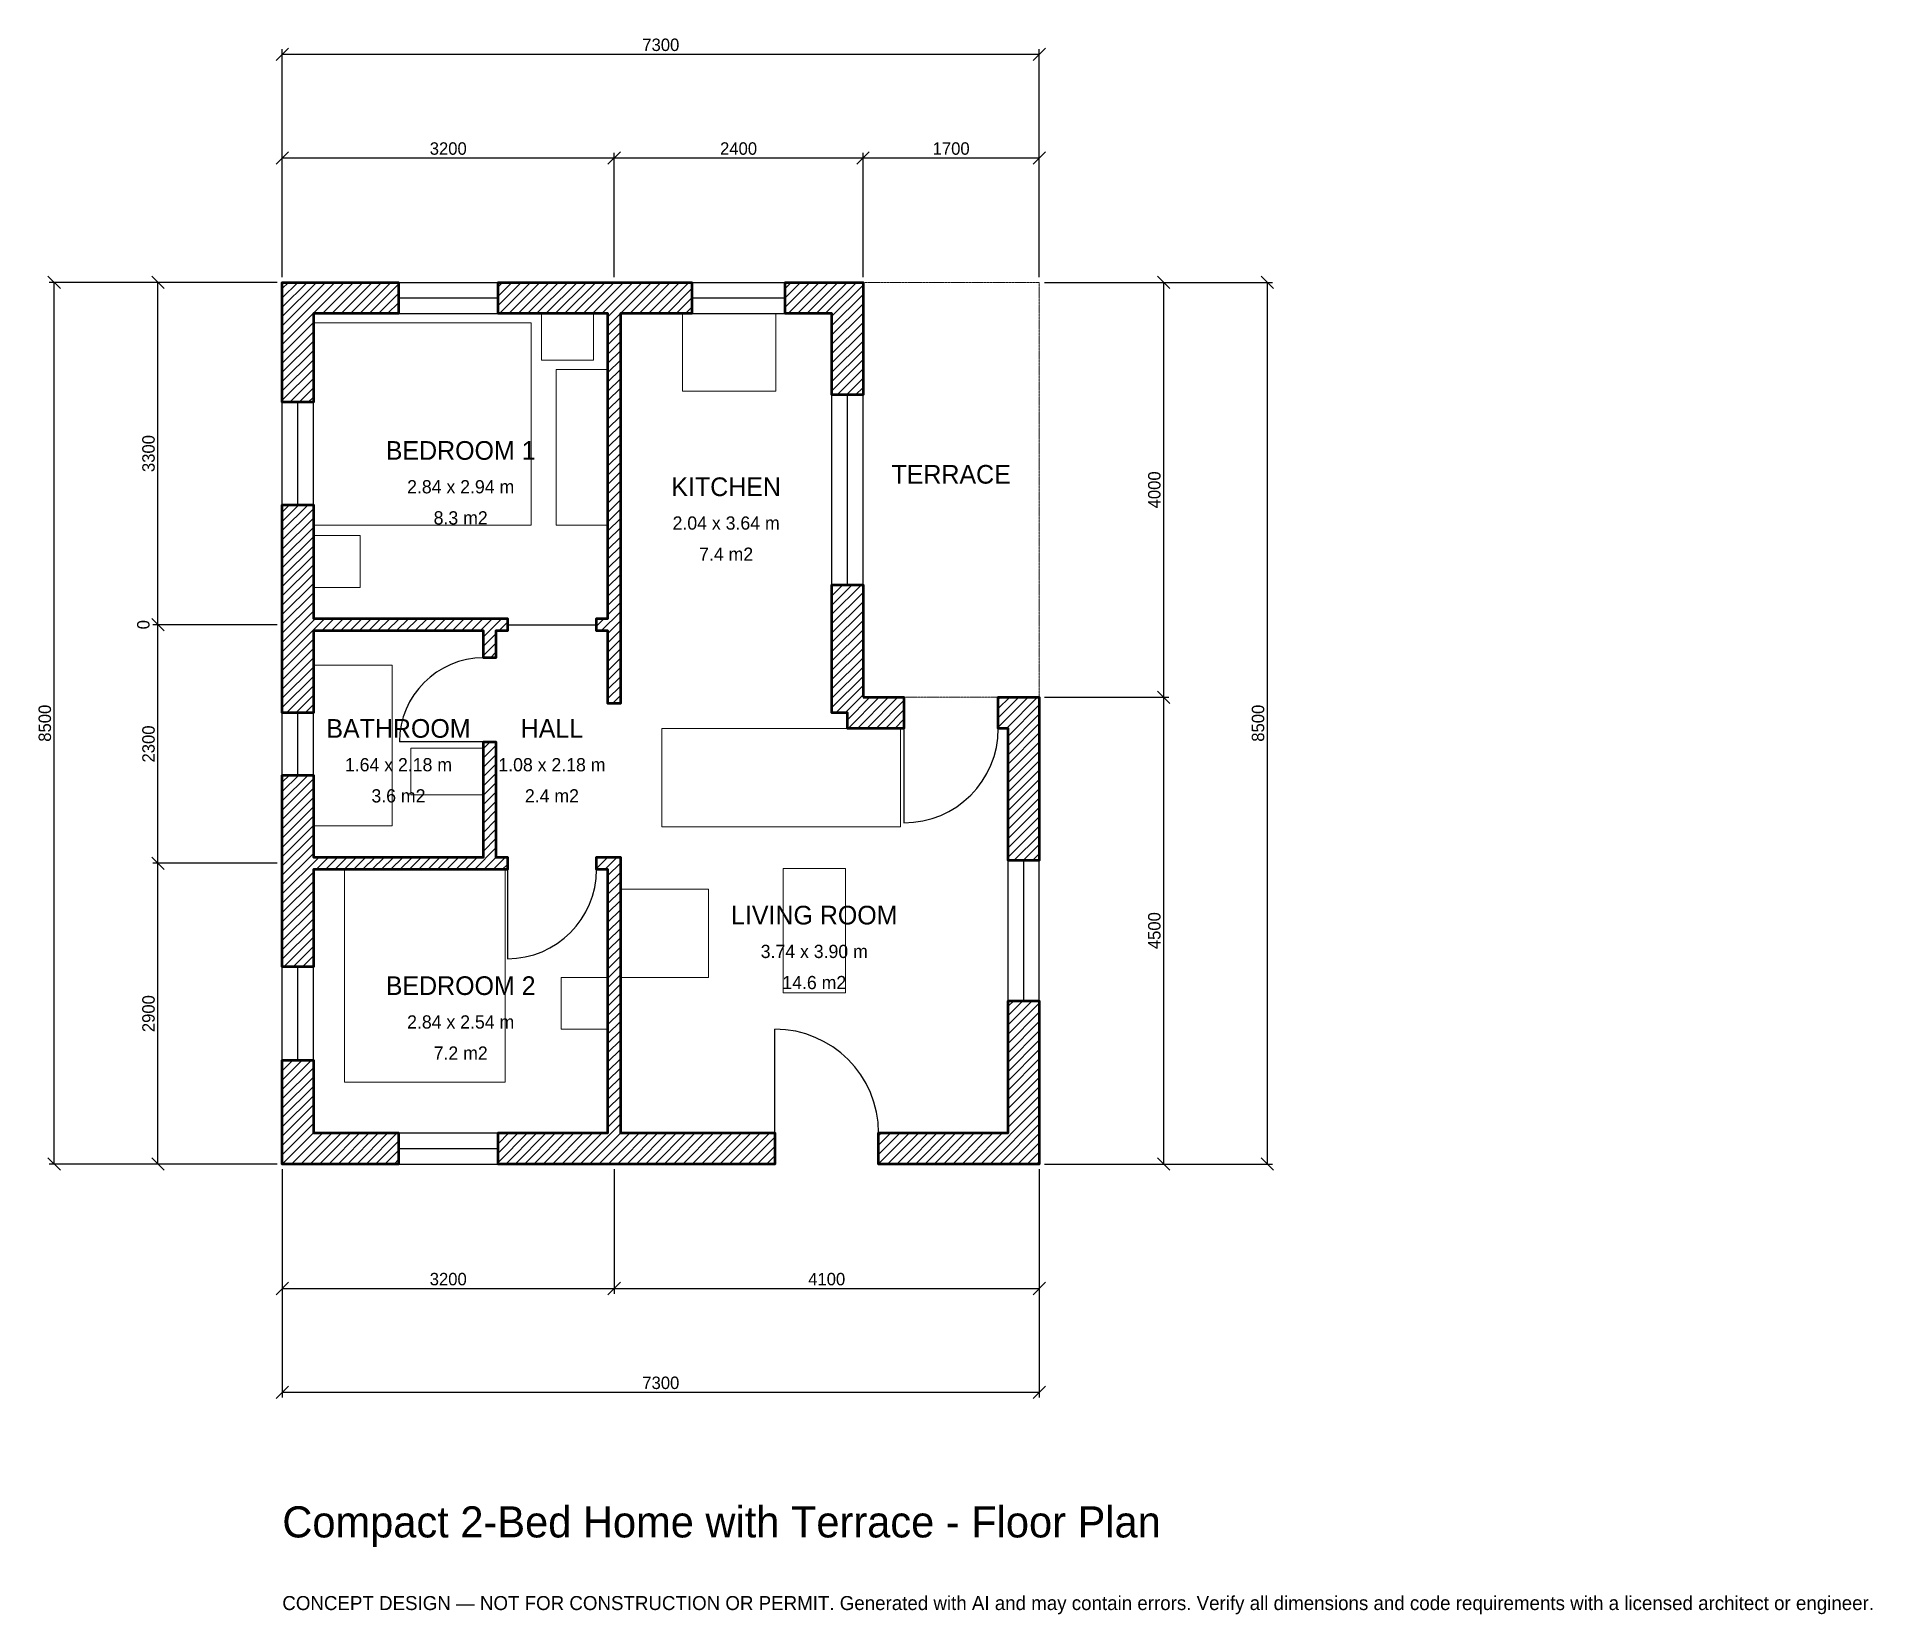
# Model space of a CAD drawing. Header units: millimetres. Extents: x -2369 to 15333, y -4341 to 10869.
import ezdxf
from ezdxf.enums import TextEntityAlignment as Align

# ---------------------------------------------------------------- set-up
doc = ezdxf.new("R2010")
doc.units = ezdxf.units.MM
doc.linetypes.add('DASHED', pattern=[1.524, 1.27, -0.254])
for name, color, linetype, lineweight in [('A-ANNO-DIMS', 1, 'Continuous', 13), ('A-ANNO-TEXT', 7, 'Continuous', 18), ('A-AREA-IDEN', 7, 'Continuous', 18), ('A-DOOR', 2, 'Continuous', 25), ('A-FLOR-FIXT', 9, 'Continuous', 13), ('A-FURN', 9, 'Continuous', 13), ('A-GLAZ', 4, 'Continuous', 25), ('A-SITE-PAVE', 8, 'Continuous', 13), ('A-WALL', 7, 'Continuous', 50), ('A-WALL-PATT', 8, 'Continuous', 13)]:
    doc.layers.add(name, color=color, linetype=linetype, lineweight=lineweight)
doc.dimstyles.new('PLAN', dxfattribs={"dimtxt": 120, "dimasz": 80, "dimexe": 50, "dimexo": 50, "dimgap": 30, "dimtad": 1, "dimdec": 0, "dimtsz": 60, "dimcen": 2.5, "dimclrd": 1, "dimclre": 1, "dimazin": 3, "dimtfac": 1, "dimtmove": 0, "dimatfit": 3})

msp = doc.modelspace()

# ---------------------------------------------------------------- hatches: boundary and pattern name
at = {"layer": 'A-WALL-PATT'}
h = msp.add_hatch(dxfattribs=at)
h.set_pattern_fill('ANSI31', color=8, scale=20)
h.paths.add_polyline_path([(-0.001, 0), (-0.001, 300), (0, 300), (0, 1000), (300, 1000), (300, 300), (1120, 300), (1120, 0), (300, 0), (300, -0.001), (0, -0.001), (0, 0), (-0.001, 0)])
h.paths.add_polyline_path([(0, 2750), (0, 2840), (-0.001, 2840), (-0.001, 2960), (0, 2960), (0, 3050), (0, 3750), (300, 3750), (300, 3050), (300, 2960), (1940, 2960), (1940, 4070), (2060, 4070), (2060, 2960), (2170, 2960), (2170, 2840), (2060, 2840), (1940, 2840), (300, 2840), (300, 2750), (300, 1900), (0, 1900), (0, 2750)])
h.paths.add_polyline_path([(0, 5050), (0, 5140), (-0.001, 5140), (-0.001, 5260), (0, 5260), (0, 5350), (0, 6355), (300, 6355), (300, 5350), (300, 5260), (1940, 5260), (2060, 5260), (2170, 5260), (2170, 5140), (2060, 5140), (2060, 4880), (1940, 4880), (1940, 5140), (300, 5140), (300, 5050), (300, 4350), (0, 4350), (0, 5050)])
h.paths.add_polyline_path([(0, 8200), (-0.001, 8200), (-0.001, 8500), (0, 8500), (0, 8500.001), (300, 8500.001), (300, 8500), (1120, 8500), (1120, 8200), (300, 8200), (300, 7345), (0, 7345), (0, 8200)])
h.paths.add_polyline_path([(3050, 8500), (3140, 8500), (3140, 8500.001), (3260, 8500.001), (3260, 8500), (3350, 8500), (3950, 8500), (3950, 8200), (3350, 8200), (3260, 8200), (3260, 5260), (3260, 5140), (3260, 5140), (3260, 4440), (3140, 4440), (3140, 5140), (3030, 5140), (3030, 5260), (3140, 5260), (3140, 8200), (3050, 8200), (2080, 8200), (2080, 8500), (3050, 8500)])
h.paths.add_polyline_path([(5300, 8500), (5300, 8500.001), (5600, 8500.001), (5600, 8500), (5600.001, 8500), (5600.001, 8200), (5600, 8200), (5600, 7415), (5300, 7415), (5300, 8200), (4850, 8200), (4850, 8500), (5300, 8500)])
h.paths.add_polyline_path([(5600, 4500), (5995, 4500), (5995, 4200), (5450, 4200), (5450, 4350), (5300, 4350), (5300, 5585), (5600, 5585), (5600, 4500)])
h.paths.add_polyline_path([(7000, 4500), (7000, 4500.001), (7300, 4500.001), (7300, 4500), (7300.001, 4500), (7300.001, 4200), (7300, 4200), (7300, 2925), (7000, 2925), (7000, 4200), (6905, 4200), (6905, 4500), (7000, 4500)])
h.paths.add_polyline_path([(7300, 300), (7300.001, 300), (7300.001, 0), (7300, 0), (7300, -0.001), (7000, -0.001), (7000, 0), (5750, 0), (5750, 300), (7000, 300), (7000, 1575), (7300, 1575), (7300, 300)])
h.paths.add_polyline_path([(3350, 0), (3260, 0), (3260, -0.001), (3140, -0.001), (3140, 0), (3050, 0), (2080, 0), (2080, 300), (3050, 300), (3140, 300), (3140, 2840), (3030, 2840), (3030, 2960), (3140, 2960), (3260, 2960), (3260, 2840), (3260, 300), (3350, 300), (4750, 300), (4750, 0), (3350, 0)])

# ---------------------------------------------------------------- linework, layer by layer
at = {"layer": 'A-DOOR'}
for p, q in [((2170, 5200), (3030, 5200)), ((5995, 4200), (5995, 3290)), ((1940, 4070), (1130, 4070)), ((2170, 2840), (2170, 1980)), ((4750, 300), (4750, 1300))]:
    msp.add_line(p, q, dxfattribs=at)
for centre, radius, start, end in [((1940, 4070), 810, 90, 180), ((5995, 4200), 910, 270, 360), ((2170, 2840), 860, 270, 360), ((4750, 300), 1000, 0, 90)]:
    msp.add_arc(centre, radius, start, end, dxfattribs=at)
at = {"layer": 'A-FLOR-FIXT'}
for points in [[(300, 3260), (1060, 3260), (1060, 4810), (300, 4810)], [(1240, 3560), (1940, 3560), (1940, 4010), (1240, 4010)]]:
    msp.add_lwpolyline(points, close=True, dxfattribs=at)
at = {"layer": 'A-FURN'}
for points in [[(2500, 7750), (3000, 7750), (3000, 8200), (2500, 8200)], [(3860, 7450), (4760, 7450), (4760, 8200), (3860, 8200)], [(300, 6160), (2400, 6160), (2400, 8110), (300, 8110)], [(2640, 6160), (3140, 6160), (3140, 7660), (2640, 7660)], [(300, 5560), (750, 5560), (750, 6060), (300, 6060)], [(3660, 3250), (5960, 3250), (5960, 4200), (3660, 4200)], [(600, 790), (2150, 790), (2150, 2840), (600, 2840)], [(4830, 1650), (5430, 1650), (5430, 2850), (4830, 2850)], [(3260, 1800), (4110, 1800), (4110, 2650), (3260, 2650)], [(2690, 1300), (3140, 1300), (3140, 1800), (2690, 1800)]]:
    msp.add_lwpolyline(points, close=True, dxfattribs=at)
at = {"layer": 'A-GLAZ'}
for p, q in [((1120, 8500), (2080, 8500)), ((3950, 8500), (4850, 8500)), ((1120, 8350), (2080, 8350)), ((3950, 8350), (4850, 8350)), ((1120, 8200), (2080, 8200)), ((3950, 8200), (4850, 8200)), ((0, 6355), (0, 7345)), ((150, 6355), (150, 7345)), ((300, 6355), (300, 7345)), ((5300, 5585), (5300, 7415)), ((5450, 5585), (5450, 7415)), ((5600, 5585), (5600, 7415)), ((0, 3750), (0, 4350)), ((150, 3750), (150, 4350)), ((300, 3750), (300, 4350)), ((7000, 1575), (7000, 2925)), ((7150, 1575), (7150, 2925)), ((7300, 1575), (7300, 2925)), ((0, 1000), (0, 1900)), ((150, 1000), (150, 1900)), ((300, 1000), (300, 1900)), ((1120, 300), (2080, 300)), ((1120, 150), (2080, 150)), ((1120, 0), (2080, 0))]:
    msp.add_line(p, q, dxfattribs=at)
at = {"layer": 'A-SITE-PAVE', "linetype": 'DASHED'}
msp.add_lwpolyline([(5600, 4500), (7300, 4500), (7300, 8500), (5600, 8500)], close=True, dxfattribs=at)
at = {"layer": 'A-WALL'}
for points in [[(0, 8200), (-0.001, 8200), (-0.001, 8500), (0, 8500), (0, 8500.001), (300, 8500.001), (300, 8500), (1120, 8500), (1120, 8200), (300, 8200), (300, 7345), (0, 7345), (0, 8200)], [(3050, 8500), (3140, 8500), (3140, 8500.001), (3260, 8500.001), (3260, 8500), (3350, 8500), (3950, 8500), (3950, 8200), (3350, 8200), (3260, 8200), (3260, 5260), (3260, 5140), (3260, 5140), (3260, 4440), (3140, 4440), (3140, 5140), (3030, 5140), (3030, 5260), (3140, 5260), (3140, 8200), (3050, 8200), (2080, 8200), (2080, 8500), (3050, 8500)], [(5300, 8500), (5300, 8500.001), (5600, 8500.001), (5600, 8500), (5600.001, 8500), (5600.001, 8200), (5600, 8200), (5600, 7415), (5300, 7415), (5300, 8200), (4850, 8200), (4850, 8500), (5300, 8500)], [(0, 5050), (0, 5140), (-0.001, 5140), (-0.001, 5260), (0, 5260), (0, 5350), (0, 6355), (300, 6355), (300, 5350), (300, 5260), (1940, 5260), (2060, 5260), (2170, 5260), (2170, 5140), (2060, 5140), (2060, 4880), (1940, 4880), (1940, 5140), (300, 5140), (300, 5050), (300, 4350), (0, 4350), (0, 5050)], [(5600, 4500), (5995, 4500), (5995, 4200), (5450, 4200), (5450, 4350), (5300, 4350), (5300, 5585), (5600, 5585), (5600, 4500)], [(7000, 4500), (7000, 4500.001), (7300, 4500.001), (7300, 4500), (7300.001, 4500), (7300.001, 4200), (7300, 4200), (7300, 2925), (7000, 2925), (7000, 4200), (6905, 4200), (6905, 4500), (7000, 4500)], [(0, 2750), (0, 2840), (-0.001, 2840), (-0.001, 2960), (0, 2960), (0, 3050), (0, 3750), (300, 3750), (300, 3050), (300, 2960), (1940, 2960), (1940, 4070), (2060, 4070), (2060, 2960), (2170, 2960), (2170, 2840), (2060, 2840), (1940, 2840), (300, 2840), (300, 2750), (300, 1900), (0, 1900), (0, 2750)], [(3350, 0), (3260, 0), (3260, -0.001), (3140, -0.001), (3140, 0), (3050, 0), (2080, 0), (2080, 300), (3050, 300), (3140, 300), (3140, 2840), (3030, 2840), (3030, 2960), (3140, 2960), (3260, 2960), (3260, 2840), (3260, 300), (3350, 300), (4750, 300), (4750, 0), (3350, 0)], [(7300, 300), (7300.001, 300), (7300.001, 0), (7300, 0), (7300, -0.001), (7000, -0.001), (7000, 0), (5750, 0), (5750, 300), (7000, 300), (7000, 1575), (7300, 1575), (7300, 300)], [(-0.001, 0), (-0.001, 300), (0, 300), (0, 1000), (300, 1000), (300, 300), (1120, 300), (1120, 0), (300, 0), (300, -0.001), (0, -0.001), (0, 0), (-0.001, 0)]]:
    msp.add_lwpolyline(points, close=True, dxfattribs=at)

# ---------------------------------------------------------------- texts
at = {"layer": 'A-ANNO-TEXT'}
for s, height, p in [('Compact 2-Bed Home with Terrace - Floor Plan', 300, (0, -3600)), ('CONCEPT DESIGN — NOT FOR CONSTRUCTION OR PERMIT. Generated with AI and may contain errors. Verify all dimensions and code requirements with a licensed architect or engineer.', 135, (0, -4300))]:
    msp.add_text(s, height=height, dxfattribs=at).set_placement(p)
at = {"layer": 'A-AREA-IDEN'}
for s, height, p in [('BEDROOM 1', 180, (1720, 6880)), ('TERRACE', 180, (6450, 6650)), ('2.84 x 2.94 m', 127.5, (1720, 6530)), ('KITCHEN', 180, (4280, 6530)), ('8.3 m2', 127.5, (1720, 6230)), ('2.04 x 3.64 m', 127.5, (4280, 6180)), ('7.4 m2', 127.5, (4280, 5880)), ('BATHROOM', 180, (1120, 4200)), ('HALL', 180, (2600, 4200)), ('1.64 x 2.18 m', 127.5, (1120, 3850)), ('1.08 x 2.18 m', 127.5, (2600, 3850)), ('3.6 m2', 127.5, (1120, 3550)), ('2.4 m2', 127.5, (2600, 3550)), ('LIVING ROOM', 180, (5130, 2400)), ('3.74 x 3.90 m', 127.5, (5130, 2050)), ('BEDROOM 2', 180, (1720, 1720)), ('14.6 m2', 127.5, (5130, 1750)), ('2.84 x 2.54 m', 127.5, (1720, 1370)), ('7.2 m2', 127.5, (1720, 1070))]:
    msp.add_text(s, height=height, dxfattribs=at).set_placement(p, align=Align.MIDDLE_CENTER)

# ---------------------------------------------------------------- dimensions: what is measured, and where the dimension line sits
at = {"layer": 'A-ANNO-DIMS'}
for base, p1, p2, text in [((0, 10700), (0, 8500), (7300, 8500), '7300'), ((0, 9700), (0, 8500), (3200, 8500), '3200'), ((3200, 9700), (3200, 8500), (5600, 8500), '2400'), ((5600, 9700), (5600, 8500), (7300, 8500), '1700'), ((0, -1200), (0, 0), (3200, 0), '3200'), ((0, -2200), (0, 0), (7300, 0), '7300'), ((3200, -1200), (3200, 0), (7300, 0), '4100')]:
    msp.add_linear_dim(base=base, p1=p1, p2=p2, text=text, dimstyle='PLAN', dxfattribs=at).render()
for base, p1, p2, text in [((-2200, 0), (0, 0), (0, 8500), '8500'), ((-1200, 5200), (0, 5200), (0, 8500), '3300'), ((8500, 4500), (7300, 4500), (7300, 8500), '4000'), ((9500, 0), (7300, 0), (7300, 8500), '8500'), ((-1200, 5200), (0, 5200), (0, 5200), '0'), ((-1200, 2900), (0, 2900), (0, 5200), '2300'), ((8500, 0), (7300, 0), (7300, 4500), '4500'), ((-1200, 0), (0, 0), (0, 2900), '2900')]:
    msp.add_linear_dim(base=base, p1=p1, p2=p2, angle=90, text=text, dimstyle='PLAN', dxfattribs=at).render()

doc.saveas('drawing.dxf')
